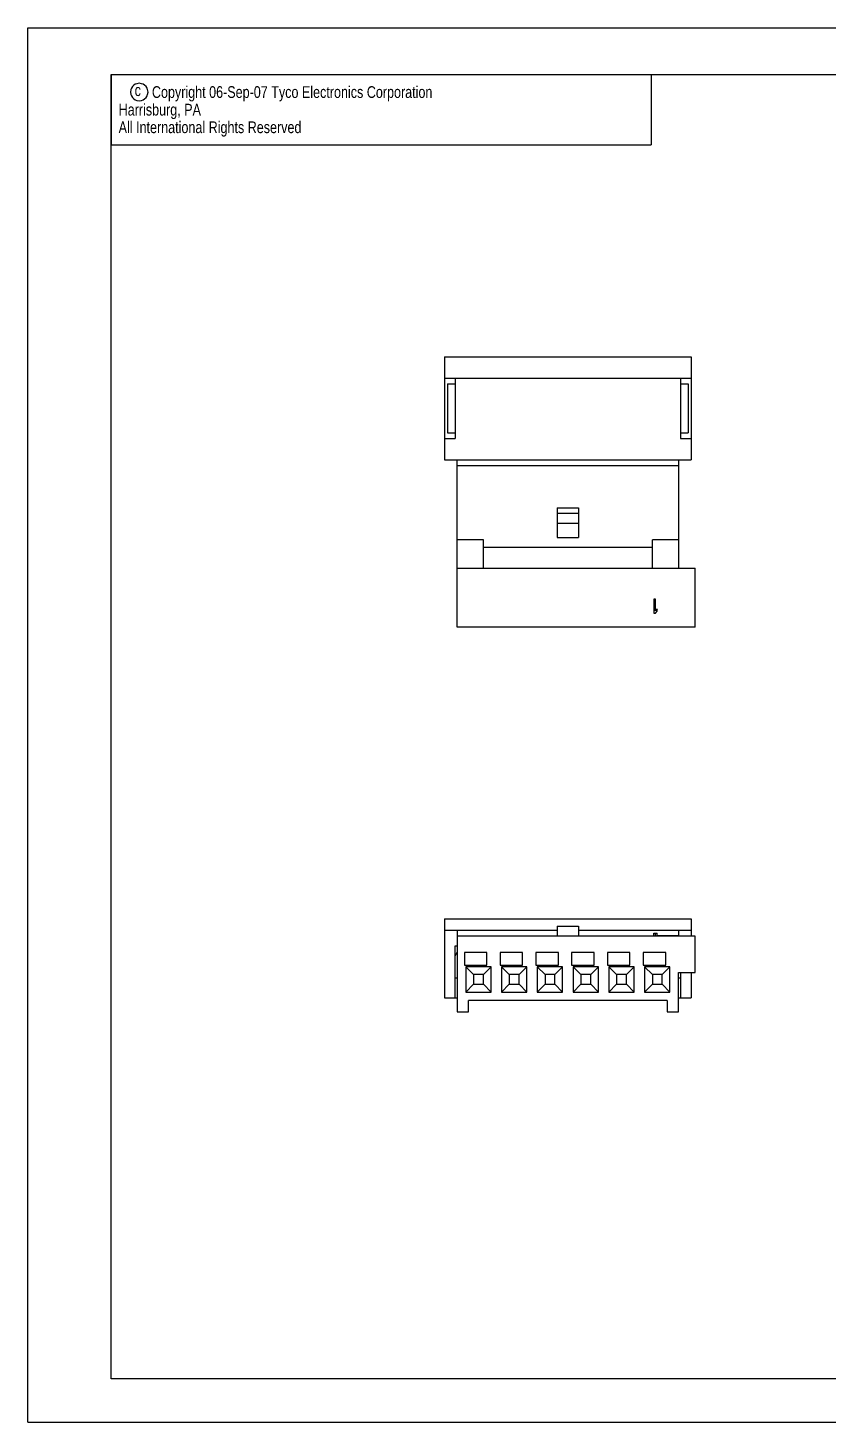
# Model space of a CAD drawing. Extents: x 0 to 420, y 0 to 297.
# Drawn here: x 0 to 170.5, y 0 to 297 of the extents above; entities that cross this region are included whole.
import ezdxf

# ---------------------------------------------------------------- set-up
doc = ezdxf.new("R2010")
doc.units = 0
doc.header["$LTSCALE"] = 23.1
doc.layers.get('0').update_dxf_attribs({"linetype": 'CONTINUOUS'})
doc.styles.get("Standard").update_dxf_attribs({"font": 'txt', "width": 0.95})

msp = doc.modelspace()

# ---------------------------------------------------------------- linework, layer by layer
at = {"color": 7, "linetype": 'CONTINUOUS'}
for p, q in [((0, 0), (0, 297)), ((0, 297), (420, 297)), ((17.78, 9.23), (17.78, 287.08)), ((17.78, 287.08), (409.21, 287.08)), ((88.8, 226.91), (88.8, 205.01)), ((88.8, 226.91), (141.3, 226.91)), ((141.3, 226.91), (141.3, 205.01)), ((88.8, 222.41), (141.3, 222.41)), ((89.4, 221.21), (89.4, 210.71)), ((89.4, 221.21), (91.05, 221.21)), ((91.05, 222.41), (91.05, 209.51)), ((139.05, 222.41), (139.05, 209.51)), ((139.05, 221.21), (140.7, 221.21)), ((140.7, 221.21), (140.7, 210.71)), ((88.8, 209.51), (91.05, 209.51)), ((89.4, 210.71), (91.05, 210.71)), ((139.05, 210.71), (140.7, 210.71)), ((139.05, 209.51), (141.3, 209.51)), ((88.8, 205.01), (141.3, 205.01)), ((91.5, 169.31), (91.5, 205.01)), ((138.6, 205.01), (138.6, 181.91)), ((91.5, 203.81), (138.6, 203.81)), ((112.8, 194.78), (112.8, 188.45)), ((112.8, 194.78), (117.3, 194.78)), ((112.8, 193.6), (117.3, 193.6)), ((117.3, 194.78), (117.3, 188.45)), ((112.8, 191.5), (117.3, 191.5)), ((97.05, 187.91), (91.5, 187.91)), ((97.05, 181.91), (97.05, 187.91)), ((112.8, 188.45), (117.3, 188.45)), ((138.6, 187.91), (133.05, 187.91)), ((133.05, 181.91), (133.05, 187.91)), ((97.05, 186.41), (133.05, 186.41)), ((91.5, 181.91), (142.2, 181.91)), ((142.2, 169.31), (142.2, 181.91)), ((133.72, 175.31), (133.35, 175.31)), ((133.35, 175.31), (133.35, 172.31)), ((133.72, 172.82), (133.72, 175.31)), ((133.35, 172.31), (133.72, 172.31)), ((134.1, 173.27), (133.72, 172.82)), ((133.72, 172.31), (134.1, 172.76)), ((134.1, 172.76), (134.1, 173.27)), ((142.2, 169.31), (91.5, 169.31)), ((88.8, 107.21), (88.8, 90.41)), ((88.8, 107.21), (141.3, 107.21)), ((141.3, 107.21), (141.3, 103.55)), ((88.8, 104.81), (112.8, 104.81)), ((91.5, 104.81), (91.5, 87.41)), ((112.8, 105.65), (112.8, 103.61)), ((112.8, 105.65), (117.3, 105.65)), ((117.3, 105.65), (117.3, 103.61)), ((117.3, 104.81), (141.3, 104.81)), ((133.35, 104.15), (134.1, 104.15)), ((133.35, 103.55), (133.35, 104.15)), ((133.72, 103.55), (133.72, 104.15)), ((134.1, 103.55), (134.1, 104.15)), ((138.6, 104.81), (138.6, 103.55)), ((91.05, 90.41), (91.05, 101.45)), ((91.05, 101.45), (91.5, 101.45)), ((91.5, 103.61), (133.35, 103.61)), ((142.2, 103.55), (91.5, 103.55)), ((97.05, 103.61), (97.05, 103.55)), ((133.05, 103.61), (133.05, 103.55)), ((138.6, 103.61), (134.1, 103.61)), ((142.2, 95.75), (142.2, 103.55)), ((91.05, 99.23), (91.5, 100.1)), ((93, 100.01), (93, 97.31)), ((97.8, 100.01), (93, 100.01)), ((97.8, 97.31), (97.8, 100.01)), ((100.62, 100.01), (100.62, 97.31)), ((105.42, 100.01), (100.62, 100.01)), ((105.42, 97.31), (105.42, 100.01)), ((108.24, 100.01), (108.24, 97.31)), ((113.04, 100.01), (108.24, 100.01)), ((113.04, 97.31), (113.04, 100.01)), ((115.86, 100.01), (115.86, 97.31)), ((120.66, 100.01), (115.86, 100.01)), ((120.66, 97.31), (120.66, 100.01)), ((128.28, 100.01), (123.48, 100.01)), ((123.48, 100.01), (123.48, 97.31)), ((128.28, 97.31), (128.28, 100.01)), ((135.9, 100.01), (131.1, 100.01)), ((131.1, 100.01), (131.1, 97.31)), ((135.9, 97.31), (135.9, 100.01)), ((93, 97.31), (97.8, 97.31)), ((93.3, 97.01), (93.3, 91.61)), ((94.95, 95.36), (93.3, 97.01)), ((98.7, 97.01), (93.3, 97.01)), ((94.95, 95.36), (94.95, 93.26)), ((97.05, 95.36), (94.95, 95.36)), ((97.05, 95.36), (98.7, 97.01)), ((97.05, 93.26), (97.05, 95.36)), ((98.7, 91.61), (98.7, 97.01)), ((100.62, 97.31), (105.42, 97.31)), ((100.92, 97.01), (100.92, 91.61)), ((102.57, 95.36), (100.92, 97.01)), ((106.32, 97.01), (100.92, 97.01)), ((102.57, 95.36), (102.57, 93.26)), ((104.67, 95.36), (102.57, 95.36)), ((104.67, 95.36), (106.32, 97.01)), ((104.67, 93.26), (104.67, 95.36)), ((106.32, 91.61), (106.32, 97.01)), ((108.24, 97.31), (113.04, 97.31)), ((108.54, 97.01), (108.54, 91.61)), ((110.19, 95.36), (108.54, 97.01)), ((113.94, 97.01), (108.54, 97.01)), ((110.19, 95.36), (110.19, 93.26)), ((112.29, 95.36), (110.19, 95.36)), ((112.29, 95.36), (113.94, 97.01)), ((112.29, 93.26), (112.29, 95.36)), ((113.94, 91.61), (113.94, 97.01)), ((115.86, 97.31), (120.66, 97.31)), ((121.56, 97.01), (116.16, 97.01)), ((117.81, 95.36), (116.16, 97.01)), ((116.16, 97.01), (116.16, 91.61)), ((119.91, 95.36), (117.81, 95.36)), ((117.81, 95.36), (117.81, 93.26)), ((119.91, 95.36), (121.56, 97.01)), ((119.91, 93.26), (119.91, 95.36)), ((121.56, 91.61), (121.56, 97.01)), ((123.48, 97.31), (128.28, 97.31)), ((129.18, 97.01), (123.78, 97.01)), ((125.43, 95.36), (123.78, 97.01)), ((123.78, 97.01), (123.78, 91.61)), ((127.53, 95.36), (125.43, 95.36)), ((125.43, 95.36), (125.43, 93.26)), ((127.53, 95.36), (129.18, 97.01)), ((127.53, 93.26), (127.53, 95.36)), ((129.18, 91.61), (129.18, 97.01)), ((131.1, 97.31), (135.9, 97.31)), ((136.8, 97.01), (131.4, 97.01)), ((133.05, 95.36), (131.4, 97.01)), ((131.4, 97.01), (131.4, 91.61)), ((135.15, 95.36), (133.05, 95.36)), ((133.05, 95.36), (133.05, 93.26)), ((135.15, 95.36), (136.8, 97.01)), ((135.15, 93.26), (135.15, 95.36)), ((136.8, 91.61), (136.8, 97.01)), ((138.6, 95.75), (142.2, 95.75)), ((138.6, 87.41), (138.6, 95.75)), ((139.05, 95.75), (139.05, 90.41)), ((141.3, 95.75), (141.3, 90.41)), ((91.5, 94.55), (91.05, 94.55)), ((94.95, 93.26), (93.3, 91.61)), ((94.95, 93.26), (97.05, 93.26)), ((97.05, 93.26), (98.7, 91.61)), ((102.57, 93.26), (100.92, 91.61)), ((102.57, 93.26), (104.67, 93.26)), ((104.67, 93.26), (106.32, 91.61)), ((110.19, 93.26), (108.54, 91.61)), ((110.19, 93.26), (112.29, 93.26)), ((112.29, 93.26), (113.94, 91.61)), ((117.81, 93.26), (116.16, 91.61)), ((117.81, 93.26), (119.91, 93.26)), ((119.91, 93.26), (121.56, 91.61)), ((125.43, 93.26), (123.78, 91.61)), ((125.43, 93.26), (127.53, 93.26)), ((127.53, 93.26), (129.18, 91.61)), ((133.05, 93.26), (131.4, 91.61)), ((133.05, 93.26), (135.15, 93.26)), ((135.15, 93.26), (136.8, 91.61)), ((139.05, 94.55), (138.6, 94.55)), ((88.8, 90.41), (91.5, 90.41)), ((93.3, 91.61), (98.7, 91.61)), ((93.9, 87.41), (93.9, 89.81)), ((136.2, 89.81), (93.9, 89.81)), ((100.92, 91.61), (106.32, 91.61)), ((108.54, 91.61), (113.94, 91.61)), ((116.16, 91.61), (121.56, 91.61)), ((123.78, 91.61), (129.18, 91.61)), ((131.4, 91.61), (136.8, 91.61)), ((136.2, 89.81), (136.2, 87.41)), ((138.6, 90.41), (141.3, 90.41)), ((91.5, 87.41), (93.9, 87.41)), ((136.2, 87.41), (138.6, 87.41)), ((409.21, 9.23), (17.78, 9.23)), ((30.48, 9.23), (17.78, 9.23)), ((0, 0), (420, 0))]:
    msp.add_line(p, q, dxfattribs=at)
at = {"color": 2, "linetype": 'CONTINUOUS'}
for p, q in [((17.78, 287.08), (132.78, 287.08)), ((17.78, 287.08), (17.78, 272.08)), ((132.78, 287.08), (132.78, 272.08)), ((17.78, 272.08), (132.78, 272.08))]:
    msp.add_line(p, q, dxfattribs=at)
msp.add_lwpolyline([(21.85, 283.33), (21.95, 282.81), (22.05, 282.5), (22.26, 282.19), (22.58, 281.88), (22.89, 281.67), (23.2, 281.56), (23.72, 281.46), (24.24, 281.56), (24.55, 281.67), (24.87, 281.88), (25.18, 282.19), (25.39, 282.5), (25.49, 282.81), (25.6, 283.33), (25.49, 283.86), (25.39, 284.17), (25.18, 284.48), (24.87, 284.79), (24.55, 285), (24.24, 285.11), (23.72, 285.21), (23.2, 285.11), (22.89, 285), (22.58, 284.79), (22.26, 284.48), (22.05, 284.17), (21.95, 283.86), (21.85, 283.33)], dxfattribs=at)

# ---------------------------------------------------------------- texts
at = {"color": 2, "linetype": 'CONTINUOUS', "width": 0.8}
for s, p in [('c', (22.75, 282.48)), ('Copyright 06-Sep-07 Tyco Electronics Corporation', (26.43, 282.08)), ('  Harrisburg, PA', (17.85, 278.33)), ('  All International Rights Reserved', (17.85, 274.58))]:
    msp.add_text(s, height=2.5, dxfattribs=at).set_placement(p)

doc.saveas('drawing.dxf')
